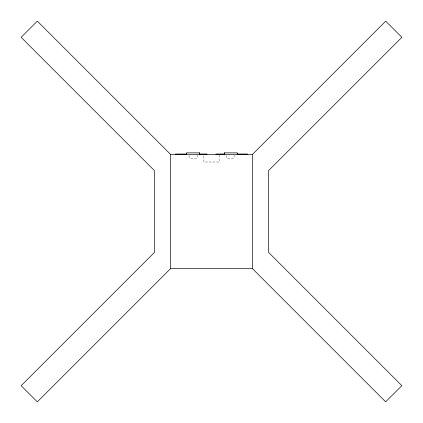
<?xml version="1.0" encoding="UTF-8"?>
<svg xmlns="http://www.w3.org/2000/svg" width="423" height="423" viewBox="0 0 423 423"><rect width="100%" height="100%" fill="white"/><g stroke="black" fill="none" stroke-linecap="round" stroke-linejoin="round"><path stroke-width="0.32" stroke-dasharray="2.12 1.59" d="M234.093 155.03L234.093 158.202L226.686 158.202L226.686 155.03M219.114 155.03L219.114 162.009L203.886 162.009L203.886 155.03M197.176 155.03L197.176 158.202L189.763 158.202L189.763 155.03"/><path stroke-width="0.63" d="M252.452 154.395L385.697 21.15L401.85 37.303L268.605 170.548L268.605 252.452L401.85 385.697L385.639 401.792L252.452 268.605L252.452 154.395L170.548 154.395L37.303 21.15L21.15 37.303L154.395 170.548L154.395 252.452L21.15 385.697L37.303 401.85L170.548 268.605L170.548 154.395M199.63 152.872L186.453 152.872L186.464 154.395M224.232 152.872L237.409 152.872L237.398 154.395M186.691 154.014L175.556 154.014L175.556 154.395M199.143 154.014L207.006 154.014L207.006 154.395M224.629 154.014L215.994 154.014L215.994 154.395M236.965 154.014L247.444 154.014L247.444 154.395M170.548 268.605L252.452 268.605M224.481 152.872L224.481 154.395M199.381 152.872L199.381 154.395"/></g></svg>
